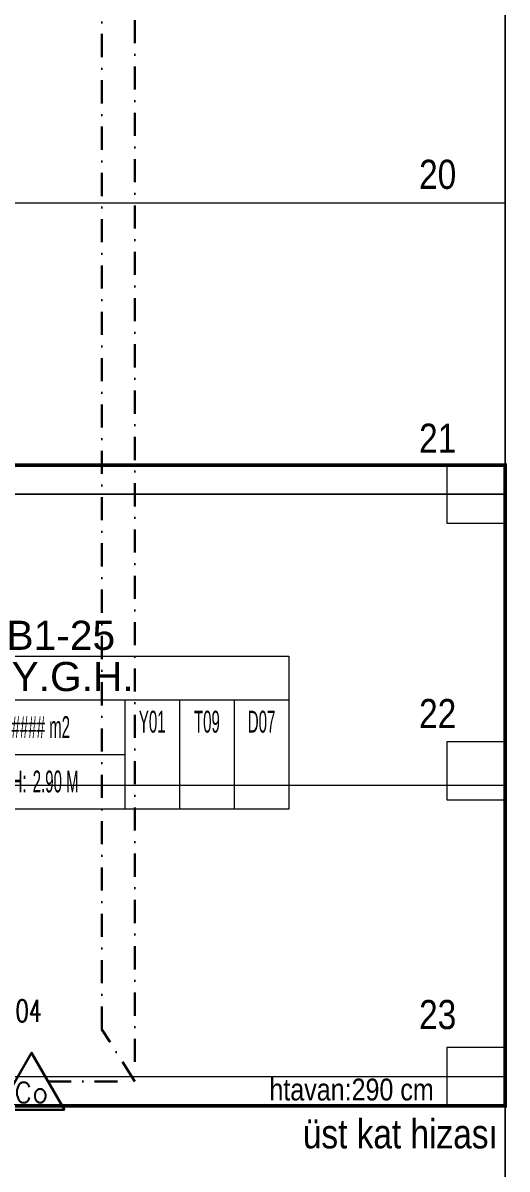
# Model space of a CAD drawing. Header units: metres. Extents: x -19121 to 152404, y -12107 to 29421.
# Drawn here: x 65258 to 65922, y 1513 to 3087 of the extents above; entities that cross this region are included whole.
import ezdxf
from ezdxf.enums import TextEntityAlignment as Align

# ---------------------------------------------------------------- set-up
doc = ezdxf.new("R2010")
doc.units = ezdxf.units.M
doc.header["$LTSCALE"] = 50
doc.header["$MEASUREMENT"] = 0
for name, pattern in [('DASHDOT', [25.4, 12.7, -6.35, 0, -6.35]), ('DOT2', [0.125, 0, -0.125]), ('HIDDEN', [0.375, 0.25, -0.125])]:
    doc.linetypes.add(name, pattern=pattern)
doc.layers.get('0').update_dxf_attribs({"color": 9, "lineweight": 5})
for name, color, linetype, lineweight in [('01', 9, 'Continuous', 5), ('06D', 9, 'Continuous', 5), ('20', 9, 'DOT2', 5), ('21', 9, 'Continuous', 5), ('21_mahal200', 9, 'Continuous', 5), ('E-DEDEKTÖR NUMARALARI', 20, 'Continuous', 30), ('E-KABLO', 7, 'Continuous', 30), ('E-KARBONMONOKSİT DEDEKTÖRÜ', 7, 'Continuous', 30)]:
    doc.layers.add(name, color=color, linetype=linetype, lineweight=lineweight)
doc.styles.add('Arial', font='arial.ttf', dxfattribs={"height": 2.5})
doc.styles.add('E-YAZI', font='txttw.shx', dxfattribs={"height": 200})
doc.styles.add('MuuM_TEXT-STANDART', font='ARIALN.TTF')

# ---------------------------------------------------------------- blocks, each defined once
blk = doc.blocks.new('100_KARBONMONOKSİT DEDEKTÖRÜ 085')
at = {"layer": 'E-KARBONMONOKSİT DEDEKTÖRÜ', "color": 4}
blk.add_lwpolyline([(2.264, 0), (0, 3.922), (-2.264, 0)], close=True, dxfattribs=at)
at = {"layer": 'E-KARBONMONOKSİT DEDEKTÖRÜ', "color": 3, "style": 'E-YAZI'}
blk.add_text('Co', height=1.36, dxfattribs=at).set_placement((-0.022, 1.201), align=Align.MIDDLE)
blk = doc.blocks.new('p-kolon_80x80')
blk.add_lwpolyline([(-40, -40), (40, -40), (40, 40), (-40, 40)], close=True)
blk = doc.blocks.new('1.bod.mimari.elk')
at = {"layer": '01'}
for p in [(9880, -6190), (9880, -6570), (9880, -6990)]:
    blk.add_blockref('p-kolon_80x80', p, dxfattribs=at)
blk = doc.blocks.new('p-işyeri')
at = {"color": 0, "const_width": 2}
blk.add_lwpolyline([(200, 0), (200, 700), (-200, 700), (-200, 0)], close=True, dxfattribs=at)
blk = doc.blocks.new('0_roomno2')
blk.add_lwpolyline([(19.375, -10.5), (0, -10.5), (0, 0), (19.375, 0)], close=True)
for points in [[(0, -3), (19.375, -3)], [(8.125, -3), (8.125, -10.5)], [(11.875, -3), (11.875, -10.5)], [(15.625, -3), (15.625, -10.5)], [(0, -6.75), (8.125, -6.75)]]:
    blk.add_lwpolyline(points)
at = {"style": 'MuuM_TEXT-STANDART', "width": 0.6}
blk.add_text('H:', height=1.5, dxfattribs=at).set_placement((0.35, -8.608), align=Align.MIDDLE_LEFT)
at = {"style": 'Arial'}
blk.add_attdef('ODANO', (0, 1.17), '', height=2, dxfattribs=at)
blk.add_attdef('MEKANADI', text='', height=2, dxfattribs=at).set_placement((0.35, -3), align=Align.BOTTOM_LEFT)
at = {"style": 'MuuM_TEXT-STANDART', "width": 0.6}
for tag, p in [('YER01', (10, -4.5)), ('TAVAN01', (13.75, -4.5)), ('DUVAR01', (17.5, -4.5)), ('YER02', (10, -6.75)), ('TAVAN02', (13.75, -6.75)), ('DUVAR02', (17.5, -6.75)), ('YER03', (10, -9)), ('TAVAN03', (13.75, -9)), ('DUVAR03', (17.5, -9))]:
    blk.add_attdef(tag, text='', height=1.5, dxfattribs=at).set_placement(p, align=Align.MIDDLE_CENTER)
for tag, p in [('M2', (0.35, -4.875)), ('TEMIZTAVANYUKSEKLIGI', (1.8, -8.608))]:
    blk.add_attdef(tag, text='', height=1.5, dxfattribs=at).set_placement(p, align=Align.MIDDLE_LEFT)
blk = doc.blocks.new('1.bod.mimari1.elk')
at = {"layer": '20', "ltscale": 2, "const_width": 5}
blk.add_lwpolyline([(9920, -7030), (8440, -7030), (8440, -6150), (9920, -6150)], close=True, dxfattribs=at)
at = {"layer": '06D', "color": 89, "linetype": 'HIDDEN', "true_color": 0x2e4d23, "rotation": 90}
for p in [(9920, -5590), (9920, -5990), (9920, -6390), (9920, -6790), (9920, -7190)]:
    blk.add_blockref('p-işyeri', p, dxfattribs=at)
at = {"layer": '21_mahal200'}
ref = blk.add_blockref('0_roomno2', (9235.73, -6412.52), dxfattribs=dict(at, xscale=20, yscale=20, zscale=20))
ref.add_attrib('ODANO', 'B1-25', (9235.73, -6403.88), dxfattribs={"layer": '0', "height": 40, "style": 'Arial'})
ref.add_attrib('MEKANADI', 'Y.G.H.', dxfattribs={"layer": '0', "height": 40, "style": 'Arial'}).set_placement((9242.73, -6472.52), align=Align.BOTTOM_LEFT)
ref.add_attrib('M2', '#### m2', dxfattribs={"layer": '0', "height": 30, "style": 'MuuM_TEXT-STANDART', "width": 0.6}).set_placement((9242.73, -6510.02), align=Align.MIDDLE_LEFT)
ref.add_attrib('TEMIZTAVANYUKSEKLIGI', '2.90 M', dxfattribs={"layer": '0', "height": 30, "style": 'MuuM_TEXT-STANDART', "width": 0.6}).set_placement((9271.73, -6584.68), align=Align.MIDDLE_LEFT)
ref.add_attrib('YER01', 'Y01', dxfattribs={"layer": '0', "height": 30, "style": 'MuuM_TEXT-STANDART', "width": 0.6}).set_placement((9435.73, -6502.52), align=Align.MIDDLE_CENTER)
ref.add_attrib('TAVAN01', 'T09', dxfattribs={"layer": '0', "height": 30, "style": 'MuuM_TEXT-STANDART', "width": 0.6}).set_placement((9510.73, -6502.52), align=Align.MIDDLE_CENTER)
ref.add_attrib('DUVAR01', 'D07', dxfattribs={"layer": '0', "height": 30, "style": 'MuuM_TEXT-STANDART', "width": 0.6}).set_placement((9585.73, -6502.52), align=Align.MIDDLE_CENTER)
at = {"layer": '21', "style": 'MuuM_TEXT-STANDART'}
for s, p in [('20', (9852.82, -5782.66)), ('21', (9852.82, -6145.12)), ('22', (9852.82, -6523.31)), ('23', (9852.82, -6936.77))]:
    blk.add_text(s, height=40, dxfattribs=at).set_placement(p, align=Align.BOTTOM_RIGHT)
for s, height, p in [('htavan:290 cm', 30, (9596.49, -7022.79)), ('üst kat hizası', 40, (9642.32, -7088.63))]:
    blk.add_text(s, height=height, dxfattribs=at).set_placement(p)

msp = doc.modelspace()

# ---------------------------------------------------------------- linework, layer by layer
at = {"layer": 'E-KABLO', "color": 3, "linetype": 'DASHDOT', "ltscale": 0.05}
for p, q in [((65411.9, 3981.4), (65411.9, 1633.4)), ((65366.6, 1704.7), (65366.6, 3220.3)), ((65411.9, 1633.4), (65366.6, 1704.7)), ((65292.9, 1633.4), (65411.9, 1633.4))]:
    msp.add_line(p, q, dxfattribs=at)

# ---------------------------------------------------------------- block references
at = {"layer": '06D'}
for name in ['1.bod.mimari.elk', '1.bod.mimari1.elk']:
    msp.add_blockref(name, (56000, 8630), dxfattribs=at)
at = {"layer": 'E-KARBONMONOKSİT DEDEKTÖRÜ', "color": 4, "xscale": 20, "yscale": 20, "zscale": 20}
msp.add_blockref('100_KARBONMONOKSİT DEDEKTÖRÜ 085', (65270.3, 1594.2), dxfattribs=at)

# ---------------------------------------------------------------- texts
at = {"layer": 'E-DEDEKTÖR NUMARALARI', "style": 'E-YAZI', "width": 0.7}
msp.add_text('P02-Z08-D04', height=30, dxfattribs=at).set_placement((65073.7, 1715.3))

doc.saveas('drawing.dxf')
